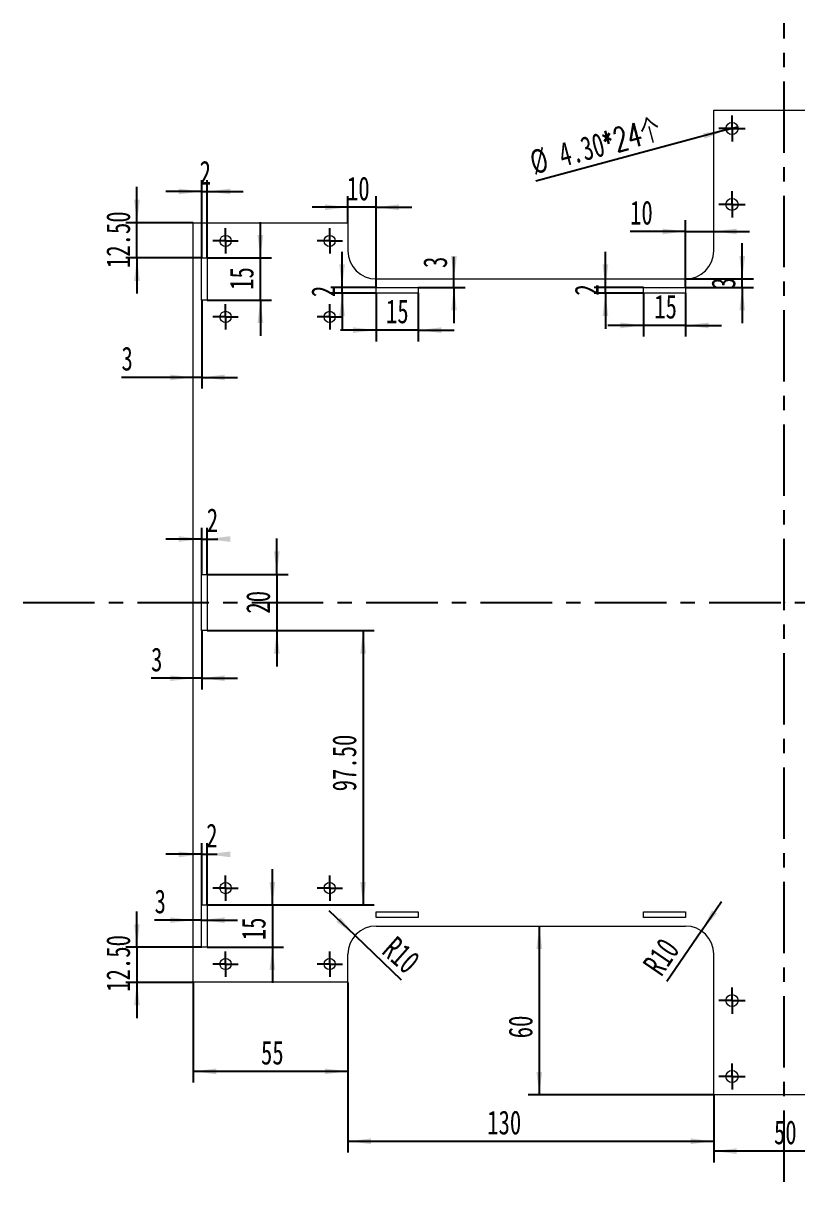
# Model space of a CAD drawing. Header units: millimetres. Extents: x 162 to 902, y 220 to 754.
# Drawn here: x 162 to 299.5, y 547.7 to 753.6 of the extents above; entities that cross this region are included whole.
import ezdxf

# ---------------------------------------------------------------- set-up
doc = ezdxf.new("R2010")
doc.units = ezdxf.units.MM
doc.header["$PDSIZE"] = -1
doc.linetypes.add('CENTERX2', pattern=[20.32, 12.7, -2.54, 2.54, -2.54])
doc.layers.add('10', color=7, linetype='Continuous')
doc.styles.add('SLDTEXTSTYLE0', font='TXT', dxfattribs={"width": 0.7, "bigfont": 'bigfont'})
doc.styles.add('SLDTEXTSTYLE5', font='TXT', dxfattribs={"width": 0.7})
doc.dimstyles.new('SLDDIMSTYLE0', dxfattribs={"dimtxt": 4.514453, "dimasz": 4.08, "dimexe": 0, "dimexo": 0.0625, "dimgap": 1.128613, "dimtad": 2, "dimlfac": 2, "dimrnd": 1e-09, "dimzin": 4, "dimdsep": 46, "dimtxsty": 'SLDTEXTSTYLE5', "dimblk1": 'NONE', "dimsah": 1, "dimcen": 0, "dimadec": 0, "dimazin": 1, "dimtfac": 1, "dimtmove": 0, "dimatfit": 3, "dimldrblk": 'NONE', "dimfxl": 1, "dimfrac": 2, "dimtolj": 1, "dimtzin": 12, "dimarcsym": 0})
doc.dimstyles.new('SLDDIMSTYLE1', dxfattribs={"dimtxt": 4.514453, "dimasz": 4.08, "dimexe": 0, "dimexo": 0.0625, "dimgap": 1.128613, "dimtad": 2, "dimlfac": 2, "dimrnd": 1e-09, "dimzin": 12, "dimdsep": 46, "dimtxsty": 'SLDTEXTSTYLE5', "dimsah": 1, "dimcen": 0.09, "dimadec": 0, "dimazin": 3, "dimtfac": 1, "dimtmove": 0, "dimatfit": 0, "dimfxl": 1, "dimfrac": 2, "dimtolj": 1, "dimtzin": 12, "dimarcsym": 0})
doc.dimstyles.new('SLDDIMSTYLE2', dxfattribs={"dimtxt": 4.514453, "dimasz": 4.08, "dimexe": 0, "dimexo": 0.0625, "dimgap": 1.128613, "dimtad": 2, "dimlfac": 2, "dimrnd": 1e-09, "dimzin": 4, "dimdsep": 46, "dimtxsty": 'SLDTEXTSTYLE5', "dimsah": 1, "dimcen": 0.09, "dimadec": 0, "dimazin": 1, "dimtfac": 1, "dimtmove": 0, "dimatfit": 0, "dimfxl": 1, "dimfrac": 2, "dimtolj": 1, "dimtzin": 12, "dimarcsym": 0})
doc.dimstyles.new('SLDDIMSTYLE3', dxfattribs={"dimtxt": 4.514453, "dimasz": 4.08, "dimexe": 0, "dimexo": 0.0625, "dimgap": 1.128613, "dimtad": 2, "dimlfac": 2, "dimrnd": 1e-09, "dimzin": 4, "dimdsep": 46, "dimtxsty": 'SLDTEXTSTYLE5', "dimsah": 1, "dimcen": 0.09, "dimadec": 0, "dimazin": 1, "dimtfac": 1, "dimtofl": 0, "dimtmove": 0, "dimatfit": 3, "dimfxl": 1, "dimfrac": 2, "dimtolj": 1, "dimtzin": 12, "dimarcsym": 0})
doc.dimstyles.new('SLDDIMSTYLE4', dxfattribs={"dimtxt": 4.514453, "dimasz": 4.08, "dimexe": 0, "dimexo": 0.0625, "dimgap": 1.128613, "dimtad": 2, "dimlfac": 2, "dimrnd": 1e-09, "dimzin": 12, "dimdsep": 46, "dimtxsty": 'SLDTEXTSTYLE5', "dimsah": 1, "dimcen": 0.09, "dimadec": 0, "dimazin": 3, "dimtfac": 1, "dimtofl": 0, "dimtmove": 0, "dimatfit": 3, "dimfxl": 1, "dimfrac": 2, "dimtolj": 1, "dimtzin": 12, "dimarcsym": 0})
doc.dimstyles.new('SLDDIMSTYLE5', dxfattribs={"dimtxt": 4.514453, "dimasz": 4.08, "dimexe": 0, "dimexo": 0.0625, "dimgap": 1.128613, "dimtad": 2, "dimlfac": 2, "dimrnd": 1e-09, "dimzin": 12, "dimdsep": 46, "dimtxsty": 'SLDTEXTSTYLE5', "dimsah": 1, "dimcen": 0, "dimadec": 0, "dimazin": 3, "dimtfac": 1, "dimtofl": 0, "dimtmove": 1, "dimatfit": 3, "dimfxl": 1, "dimfrac": 2, "dimtolj": 1, "dimtzin": 12, "dimarcsym": 0})

# ---------------------------------------------------------------- blocks, each defined once
blk = doc.blocks.new('_D')
at = {"layer": '10', "transparency": 16777216}
for q in [(289, 735.14), (253.07, 725.52)]:
    blk.add_line((286.92, 734.59), q, dxfattribs=at)
blk.add_solid([(286.92, 734.59), (282.85, 734.02), (283.11, 733.04)], dxfattribs=at)
at = {"layer": '10', "transparency": 16777216, "char_height": 4.233, "attachment_point": 1, "rotation": 15}
for s, insert, style in [('*24个', (264.43, 734.18), 'SLDTEXTSTYLE0'), ('4.30', (256.79, 732.13), 'SLDTEXTSTYLE5'), ('%%c', (251.67, 730.76), 'SLDTEXTSTYLE5')]:
    blk.add_mtext(s, dxfattribs=dict(at, insert=insert, style=style))
blk = doc.blocks.new('_NONE')
blk = doc.blocks.new('_D_1')
at = {"layer": '10', "transparency": 16777216}
for p, q in [((204.14, 711.86), (204.14, 718.21)), ((194.71, 711.86), (206.14, 711.86)), ((204.14, 704.36), (204.14, 711.86)), ((194.71, 704.36), (206.14, 704.36)), ((204.14, 704.36), (204.14, 698.01))]:
    blk.add_line(p, q, dxfattribs=at)
for points in [[(204.14, 711.86), (204.65, 715.94), (203.63, 715.94)], [(204.14, 704.36), (203.63, 700.28), (204.65, 700.28)]]:
    blk.add_solid(points, dxfattribs=at)
at = {"layer": '10', "transparency": 16777216, "insert": (198.68, 706.18), "char_height": 4.233, "attachment_point": 1, "rotation": 90, "style": 'SLDTEXTSTYLE5'}
blk.add_mtext('15', dxfattribs=at)
blk = doc.blocks.new('_D_2')
at = {"layer": '10', "transparency": 16777216}
for p, q in [((193.71, 711.86), (193.71, 725.66)), ((194.71, 711.86), (194.71, 725.66)), ((193.71, 723.66), (187.36, 723.66)), ((193.71, 723.66), (194.71, 723.66)), ((194.71, 723.66), (201.06, 723.66))]:
    blk.add_line(p, q, dxfattribs=at)
for points in [[(193.71, 723.66), (189.63, 724.17), (189.63, 723.16)], [(194.71, 723.66), (198.79, 723.16), (198.79, 724.17)]]:
    blk.add_solid(points, dxfattribs=at)
at = {"layer": '10', "transparency": 16777216, "insert": (193.34, 729.12), "char_height": 4.23, "attachment_point": 1, "style": 'SLDTEXTSTYLE5'}
blk.add_mtext('2', dxfattribs=at)
blk = doc.blocks.new('_D_3')
at = {"layer": '10', "transparency": 16777216}
for p, q in [((193.71, 704.36), (193.71, 688.62)), ((192.21, 690.62), (179.46, 690.62)), ((193.71, 690.62), (192.21, 690.62)), ((193.71, 690.62), (200.06, 690.62))]:
    blk.add_line(p, q, dxfattribs=at)
for points in [[(192.21, 690.62), (188.13, 691.13), (188.13, 690.11)], [(193.71, 690.62), (197.79, 690.11), (197.79, 691.13)]]:
    blk.add_solid(points, dxfattribs=at)
at = {"layer": '10', "transparency": 16777216, "insert": (179.46, 696.08), "char_height": 4.23, "attachment_point": 1, "style": 'SLDTEXTSTYLE5'}
blk.add_mtext('3', dxfattribs=at)
blk = doc.blocks.new('_D_4')
at = {"layer": '10', "transparency": 16777216}
for p, q in [((182.21, 718.11), (182.21, 724.46)), ((192.21, 718.11), (180.21, 718.11)), ((182.21, 711.86), (182.21, 718.11)), ((193.71, 711.86), (180.21, 711.86)), ((182.21, 711.86), (182.21, 705.51))]:
    blk.add_line(p, q, dxfattribs=at)
for points in [[(182.21, 718.11), (182.71, 722.19), (181.7, 722.19)], [(182.21, 711.86), (181.7, 707.78), (182.71, 707.78)]]:
    blk.add_solid(points, dxfattribs=at)
at = {"layer": '10', "transparency": 16777216, "insert": (176.75, 710.05), "char_height": 4.233, "attachment_point": 1, "rotation": 90, "style": 'SLDTEXTSTYLE5'}
blk.add_mtext('12.50', dxfattribs=at)
blk = doc.blocks.new('_D_5')
at = {"layer": '10', "transparency": 16777216}
for p, q in [((207.06, 655.61), (207.06, 661.96)), ((194.71, 655.61), (209.06, 655.61)), ((207.06, 655.61), (207.06, 645.61)), ((194.71, 645.61), (209.06, 645.61)), ((207.06, 645.61), (207.06, 639.26))]:
    blk.add_line(p, q, dxfattribs=at)
for points in [[(207.06, 655.61), (207.57, 659.69), (206.56, 659.69)], [(207.06, 645.61), (206.56, 641.53), (207.57, 641.53)]]:
    blk.add_solid(points, dxfattribs=at)
at = {"layer": '10', "transparency": 16777216, "insert": (201.61, 648.64), "char_height": 4.233, "attachment_point": 1, "rotation": 90, "style": 'SLDTEXTSTYLE5'}
blk.add_mtext('20', dxfattribs=at)
blk = doc.blocks.new('_D_6')
at = {"layer": '10', "transparency": 16777216}
for p, q in [((193.71, 655.61), (193.71, 663.89)), ((194.71, 655.61), (194.71, 663.89)), ((193.71, 661.89), (187.36, 661.89)), ((193.71, 661.89), (194.71, 661.89)), ((194.71, 661.89), (196.59, 661.89))]:
    blk.add_line(p, q, dxfattribs=at)
for points in [[(193.71, 661.89), (189.63, 662.4), (189.63, 661.38)], [(194.71, 661.89), (198.79, 661.38), (198.79, 662.4)]]:
    blk.add_solid(points, dxfattribs=at)
at = {"layer": '10', "transparency": 16777216, "insert": (194.62, 667.35), "char_height": 4.23, "attachment_point": 1, "style": 'SLDTEXTSTYLE5'}
blk.add_mtext('2', dxfattribs=at)
blk = doc.blocks.new('_D_7')
at = {"layer": '10', "transparency": 16777216}
for p, q in [((193.71, 645.61), (193.71, 635.16)), ((192.21, 637.16), (184.72, 637.16)), ((193.71, 637.16), (192.21, 637.16)), ((193.71, 637.16), (200.06, 637.16))]:
    blk.add_line(p, q, dxfattribs=at)
for points in [[(192.21, 637.16), (188.13, 637.66), (188.13, 636.65)], [(193.71, 637.16), (197.79, 636.65), (197.79, 637.66)]]:
    blk.add_solid(points, dxfattribs=at)
at = {"layer": '10', "transparency": 16777216, "insert": (184.72, 642.61), "char_height": 4.23, "attachment_point": 1, "style": 'SLDTEXTSTYLE5'}
blk.add_mtext('3', dxfattribs=at)
blk = doc.blocks.new('_D_8')
at = {"layer": '10', "transparency": 16777216}
for p, q in [((182.21, 589.36), (182.21, 595.71)), ((193.71, 589.36), (180.21, 589.36)), ((182.21, 589.36), (182.21, 583.11)), ((192.21, 583.11), (180.21, 583.11)), ((182.21, 583.11), (182.21, 576.76))]:
    blk.add_line(p, q, dxfattribs=at)
for points in [[(182.21, 589.36), (182.71, 593.44), (181.7, 593.44)], [(182.21, 583.11), (181.7, 579.03), (182.71, 579.03)]]:
    blk.add_solid(points, dxfattribs=at)
at = {"layer": '10', "transparency": 16777216, "insert": (176.75, 581.43), "char_height": 4.233, "attachment_point": 1, "rotation": 90, "style": 'SLDTEXTSTYLE5'}
blk.add_mtext('12.50', dxfattribs=at)
blk = doc.blocks.new('_D_9')
at = {"layer": '10', "transparency": 16777216}
for p, q in [((206.28, 596.86), (206.28, 603.21)), ((194.71, 596.86), (208.28, 596.86)), ((206.28, 596.86), (206.28, 589.36)), ((194.71, 589.36), (208.28, 589.36)), ((206.28, 589.36), (206.28, 583.01))]:
    blk.add_line(p, q, dxfattribs=at)
for points in [[(206.28, 596.86), (206.78, 600.94), (205.77, 600.94)], [(206.28, 589.36), (205.77, 585.28), (206.78, 585.28)]]:
    blk.add_solid(points, dxfattribs=at)
at = {"layer": '10', "transparency": 16777216, "insert": (200.82, 590.6), "char_height": 4.233, "attachment_point": 1, "rotation": 90, "style": 'SLDTEXTSTYLE5'}
blk.add_mtext('15', dxfattribs=at)
blk = doc.blocks.new('_D_10')
at = {"layer": '10', "transparency": 16777216}
for p, q in [((193.71, 596.86), (193.71, 607.86)), ((194.71, 596.86), (194.71, 607.86)), ((193.71, 605.86), (187.36, 605.86)), ((193.71, 605.86), (194.71, 605.86)), ((194.71, 605.86), (196.49, 605.86))]:
    blk.add_line(p, q, dxfattribs=at)
for points in [[(193.71, 605.86), (189.63, 606.37), (189.63, 605.35)], [(194.71, 605.86), (198.79, 605.35), (198.79, 606.37)]]:
    blk.add_solid(points, dxfattribs=at)
at = {"layer": '10', "transparency": 16777216, "insert": (194.51, 611.32), "char_height": 4.23, "attachment_point": 1, "style": 'SLDTEXTSTYLE5'}
blk.add_mtext('2', dxfattribs=at)
blk = doc.blocks.new('_D_11')
at = {"layer": '10', "transparency": 16777216}
for p, q in [((192.21, 594.16), (185.34, 594.16)), ((193.71, 594.16), (192.21, 594.16)), ((193.71, 594.16), (200.06, 594.16))]:
    blk.add_line(p, q, dxfattribs=at)
for points in [[(192.21, 594.16), (188.13, 594.67), (188.13, 593.65)], [(193.71, 594.16), (197.79, 593.65), (197.79, 594.67)]]:
    blk.add_solid(points, dxfattribs=at)
at = {"layer": '10', "transparency": 16777216, "insert": (185.34, 599.61), "char_height": 4.23, "attachment_point": 1, "style": 'SLDTEXTSTYLE5'}
blk.add_mtext('3', dxfattribs=at)
blk = doc.blocks.new('_D_12')
at = {"layer": '10', "transparency": 16777216}
for p, q in [((238.54, 708.11), (238.54, 712.03)), ((232.21, 706.61), (240.54, 706.61)), ((238.54, 706.61), (238.54, 708.11)), ((238.54, 706.61), (238.54, 700.26))]:
    blk.add_line(p, q, dxfattribs=at)
for points in [[(238.54, 708.11), (239.05, 712.19), (238.03, 712.19)], [(238.54, 706.61), (238.03, 702.53), (239.05, 702.53)]]:
    blk.add_solid(points, dxfattribs=at)
at = {"layer": '10', "transparency": 16777216, "insert": (233.08, 710.06), "char_height": 4.23, "attachment_point": 1, "rotation": 90, "style": 'SLDTEXTSTYLE5'}
blk.add_mtext('3', dxfattribs=at)
blk = doc.blocks.new('_D_13')
at = {"layer": '10', "transparency": 16777216}
for p, q in [((218.66, 706.61), (218.66, 712.96)), ((224.71, 706.61), (216.66, 706.61)), ((218.66, 705.61), (218.66, 706.61)), ((224.71, 705.61), (216.66, 705.61)), ((218.66, 705.61), (218.66, 699.26))]:
    blk.add_line(p, q, dxfattribs=at)
for points in [[(218.66, 706.61), (219.16, 710.69), (218.15, 710.69)], [(218.66, 705.61), (218.15, 701.53), (219.16, 701.53)]]:
    blk.add_solid(points, dxfattribs=at)
at = {"layer": '10', "transparency": 16777216, "insert": (213.2, 704.89), "char_height": 4.23, "attachment_point": 1, "rotation": 90, "style": 'SLDTEXTSTYLE5'}
blk.add_mtext('2', dxfattribs=at)
blk = doc.blocks.new('_D_14')
at = {"layer": '10', "transparency": 16777216}
for p, q in [((224.71, 705.61), (224.71, 697.02)), ((232.21, 705.61), (232.21, 697.02)), ((224.71, 699.02), (218.36, 699.02)), ((232.21, 699.02), (224.71, 699.02)), ((232.21, 699.02), (238.56, 699.02))]:
    blk.add_line(p, q, dxfattribs=at)
for points in [[(224.71, 699.02), (220.63, 699.52), (220.63, 698.51)], [(232.21, 699.02), (236.29, 698.51), (236.29, 699.52)]]:
    blk.add_solid(points, dxfattribs=at)
at = {"layer": '10', "transparency": 16777216, "insert": (226.46, 704.47), "char_height": 4.233, "attachment_point": 1, "style": 'SLDTEXTSTYLE5'}
blk.add_mtext('15', dxfattribs=at)
blk = doc.blocks.new('_D_15')
at = {"layer": '10', "transparency": 16777216}
for p, q in [((219.71, 718.11), (219.71, 722.85)), ((224.71, 706.61), (224.71, 722.85)), ((219.71, 720.85), (213.36, 720.85)), ((224.71, 720.85), (219.71, 720.85)), ((224.71, 720.85), (231.06, 720.85))]:
    blk.add_line(p, q, dxfattribs=at)
for points in [[(219.71, 720.85), (215.63, 721.36), (215.63, 720.34)], [(224.71, 720.85), (228.79, 720.34), (228.79, 721.36)]]:
    blk.add_solid(points, dxfattribs=at)
at = {"layer": '10', "transparency": 16777216, "insert": (219.53, 726.31), "char_height": 4.233, "attachment_point": 1, "style": 'SLDTEXTSTYLE5'}
blk.add_mtext('10', dxfattribs=at)
blk = doc.blocks.new('_D_16')
at = {"layer": '10', "transparency": 16777216}
for p, q in [((272.21, 705.61), (272.21, 697.86)), ((279.71, 705.61), (279.71, 697.86)), ((272.21, 699.86), (265.86, 699.86)), ((279.71, 699.86), (272.21, 699.86)), ((279.71, 699.86), (286.06, 699.86))]:
    blk.add_line(p, q, dxfattribs=at)
for points in [[(272.21, 699.86), (268.13, 700.37), (268.13, 699.35)], [(279.71, 699.86), (283.79, 699.35), (283.79, 700.37)]]:
    blk.add_solid(points, dxfattribs=at)
at = {"layer": '10', "transparency": 16777216, "insert": (274.14, 705.32), "char_height": 4.233, "attachment_point": 1, "style": 'SLDTEXTSTYLE5'}
blk.add_mtext('15', dxfattribs=at)
blk = doc.blocks.new('_D_19')
at = {"layer": '10', "transparency": 16777216}
for p, q in [((265.46, 706.61), (265.46, 712.96)), ((272.21, 706.61), (263.46, 706.61)), ((265.46, 705.61), (265.46, 706.61)), ((272.21, 705.61), (263.46, 705.61)), ((265.46, 705.61), (265.46, 699.26))]:
    blk.add_line(p, q, dxfattribs=at)
for points in [[(265.46, 706.61), (265.96, 710.69), (264.95, 710.69)], [(265.46, 705.61), (264.95, 701.53), (265.96, 701.53)]]:
    blk.add_solid(points, dxfattribs=at)
at = {"layer": '10', "transparency": 16777216, "insert": (260, 705.16), "char_height": 4.23, "attachment_point": 1, "rotation": 90, "style": 'SLDTEXTSTYLE5'}
blk.add_mtext('2', dxfattribs=at)
blk = doc.blocks.new('_D_22')
at = {"layer": '10', "transparency": 16777216}
for p, q in [((289.77, 708.11), (289.77, 714.46)), ((279.71, 708.11), (291.77, 708.11)), ((279.71, 706.61), (291.77, 706.61)), ((289.77, 706.61), (289.77, 708.11)), ((289.77, 706.61), (289.77, 700.26))]:
    blk.add_line(p, q, dxfattribs=at)
for points in [[(289.77, 708.11), (290.28, 712.19), (289.26, 712.19)], [(289.77, 706.61), (289.26, 702.53), (290.28, 702.53)]]:
    blk.add_solid(points, dxfattribs=at)
at = {"layer": '10', "transparency": 16777216, "insert": (284.31, 706.34), "char_height": 4.23, "attachment_point": 1, "rotation": 90, "style": 'SLDTEXTSTYLE5'}
blk.add_mtext('3', dxfattribs=at)
blk = doc.blocks.new('_D_23')
at = {"layer": '10', "transparency": 16777216}
for p, q in [((279.71, 706.61), (279.71, 718.56)), ((279.71, 716.56), (269.84, 716.56)), ((279.71, 716.56), (284.71, 716.56)), ((284.71, 716.56), (291.06, 716.56))]:
    blk.add_line(p, q, dxfattribs=at)
for points in [[(279.71, 716.56), (275.63, 717.07), (275.63, 716.05)], [(284.71, 716.56), (288.79, 716.05), (288.79, 717.07)]]:
    blk.add_solid(points, dxfattribs=at)
at = {"layer": '10', "transparency": 16777216, "insert": (269.84, 722.02), "char_height": 4.233, "attachment_point": 1, "style": 'SLDTEXTSTYLE5'}
blk.add_mtext('10', dxfattribs=at)
blk = doc.blocks.new('_D_28')
at = {"layer": '10', "transparency": 16777216}
for p, q in [((194.71, 645.61), (224.39, 645.61)), ((222.39, 645.61), (222.39, 596.86)), ((194.71, 596.86), (224.39, 596.86))]:
    blk.add_line(p, q, dxfattribs=at)
for points in [[(222.39, 645.61), (221.89, 641.53), (222.9, 641.53)], [(222.39, 596.86), (222.9, 600.94), (221.89, 600.94)]]:
    blk.add_solid(points, dxfattribs=at)
at = {"layer": '10', "transparency": 16777216, "insert": (216.94, 617.05), "char_height": 4.233, "attachment_point": 1, "rotation": 90, "style": 'SLDTEXTSTYLE5'}
blk.add_mtext('97.50', dxfattribs=at)
blk = doc.blocks.new('_D_29')
at = {"layer": '10', "transparency": 16777216}
for p, q in [((284.71, 563.11), (284.71, 551.11)), ((309.71, 563.11), (309.71, 551.11)), ((309.71, 553.11), (284.71, 553.11))]:
    blk.add_line(p, q, dxfattribs=at)
for points in [[(284.71, 553.11), (288.79, 552.61), (288.79, 553.62)], [(309.71, 553.11), (305.63, 553.62), (305.63, 552.61)]]:
    blk.add_solid(points, dxfattribs=at)
at = {"layer": '10', "transparency": 16777216, "insert": (295.41, 558.57), "char_height": 4.233, "attachment_point": 1, "style": 'SLDTEXTSTYLE5'}
blk.add_mtext('50', dxfattribs=at)
blk = doc.blocks.new('_D_31')
at = {"layer": '10', "transparency": 16777216}
for p, q in [((192.21, 583.11), (192.21, 565.29)), ((219.71, 583.11), (219.71, 565.29)), ((219.71, 567.29), (192.21, 567.29))]:
    blk.add_line(p, q, dxfattribs=at)
for points in [[(192.21, 567.29), (196.29, 566.78), (196.29, 567.79)], [(219.71, 567.29), (215.63, 567.79), (215.63, 566.78)]]:
    blk.add_solid(points, dxfattribs=at)
at = {"layer": '10', "transparency": 16777216, "insert": (204.25, 572.74), "char_height": 4.233, "attachment_point": 1, "style": 'SLDTEXTSTYLE5'}
blk.add_mtext('55', dxfattribs=at)
blk = doc.blocks.new('_D_34')
at = {"layer": '10', "transparency": 16777216}
for q in [(286.11, 597.48), (276.39, 583.26)]:
    blk.add_line((282.53, 592.24), q, dxfattribs=at)
blk.add_solid([(282.53, 592.24), (285.25, 595.32), (284.41, 595.9)], dxfattribs=at)
at = {"layer": '10', "transparency": 16777216, "insert": (271.89, 586.35), "char_height": 4.233, "attachment_point": 1, "rotation": 55.6274, "style": 'SLDTEXTSTYLE5'}
blk.add_mtext('R10', dxfattribs=at)
blk = doc.blocks.new('_D_35')
at = {"layer": '10', "transparency": 16777216}
for q in [(216.38, 595.82), (229.15, 583.55)]:
    blk.add_line((220.96, 591.42), q, dxfattribs=at)
blk.add_solid([(220.96, 591.42), (218.37, 594.61), (217.66, 593.88)], dxfattribs=at)
at = {"layer": '10', "transparency": 16777216, "insert": (228.32, 591.56), "char_height": 4.233, "attachment_point": 1, "rotation": 318.5961, "style": 'SLDTEXTSTYLE5'}
blk.add_mtext('R10', dxfattribs=at)
blk = doc.blocks.new('_D_36')
at = {"layer": '10', "transparency": 16777216}
for p, q in [((253.71, 593.11), (253.71, 563.11)), ((284.71, 563.11), (251.71, 563.11))]:
    blk.add_line(p, q, dxfattribs=at)
for points in [[(253.71, 593.11), (253.2, 589.03), (254.21, 589.03)], [(253.71, 563.11), (254.21, 567.19), (253.2, 567.19)]]:
    blk.add_solid(points, dxfattribs=at)
at = {"layer": '10', "transparency": 16777216, "insert": (248.25, 573.17), "char_height": 4.233, "attachment_point": 1, "rotation": 90, "style": 'SLDTEXTSTYLE5'}
blk.add_mtext('60', dxfattribs=at)
blk = doc.blocks.new('_D_39')
at = {"layer": '10', "transparency": 16777216}
for p, q in [((219.71, 583.11), (219.71, 552.86)), ((284.71, 563.11), (284.71, 552.86)), ((219.71, 554.86), (284.71, 554.86))]:
    blk.add_line(p, q, dxfattribs=at)
for points in [[(219.71, 554.86), (223.79, 554.36), (223.79, 555.37)], [(284.71, 554.86), (280.63, 555.37), (280.63, 554.36)]]:
    blk.add_solid(points, dxfattribs=at)
at = {"layer": '10', "transparency": 16777216, "insert": (244.45, 560.32), "char_height": 4.233, "attachment_point": 1, "style": 'SLDTEXTSTYLE5'}
blk.add_mtext('130', dxfattribs=at)
blk = doc.blocks.new('SW_CENTERMARKSYMBOL_8')
at = {"layer": '10', "color": 0}
for p, q in [((0, 1.25), (0, 2.25)), ((-1.25, 0), (-2.25, 0)), ((0, 0), (-1.25, 0)), ((0, 0), (0, 1.25)), ((0, 0), (0, -1.25)), ((0, 0), (1.25, 0)), ((1.25, 0), (2.25, 0)), ((0, -1.25), (0, -2.25))]:
    blk.add_line(p, q, dxfattribs=at)
blk = doc.blocks.new('SW_CENTERMARKSYMBOL_9')
at = {"layer": '10', "color": 0}
for p, q in [((0, 1.25), (0, 2.25)), ((-1.25, 0), (-2.25, 0)), ((0, 0), (-1.25, 0)), ((0, 0), (0, 1.25)), ((0, 0), (0, -1.25)), ((0, 0), (1.25, 0)), ((1.25, 0), (2.25, 0)), ((0, -1.25), (0, -2.25))]:
    blk.add_line(p, q, dxfattribs=at)
blk = doc.blocks.new('SW_CENTERMARKSYMBOL_10')
at = {"layer": '10', "color": 0}
for p, q in [((0, 1.25), (0, 2.25)), ((-1.25, 0), (-2.25, 0)), ((0, 0), (-1.25, 0)), ((0, 0), (0, 1.25)), ((0, 0), (0, -1.25)), ((0, 0), (1.25, 0)), ((1.25, 0), (2.25, 0)), ((0, -1.25), (0, -2.25))]:
    blk.add_line(p, q, dxfattribs=at)
blk = doc.blocks.new('SW_CENTERMARKSYMBOL_11')
at = {"layer": '10', "color": 0}
for p, q in [((0, 1.25), (0, 2.25)), ((-1.25, 0), (-2.25, 0)), ((0, 0), (-1.25, 0)), ((0, 0), (0, 1.25)), ((0, 0), (0, -1.25)), ((0, 0), (1.25, 0)), ((1.25, 0), (2.25, 0)), ((0, -1.25), (0, -2.25))]:
    blk.add_line(p, q, dxfattribs=at)
blk = doc.blocks.new('SW_CENTERMARKSYMBOL_12')
at = {"layer": '10', "color": 0}
for p, q in [((0, 1.25), (0, 2.25)), ((-1.25, 0), (-2.25, 0)), ((0, 0), (-1.25, 0)), ((0, 0), (0, 1.25)), ((0, 0), (0, -1.25)), ((0, 0), (1.25, 0)), ((1.25, 0), (2.25, 0)), ((0, -1.25), (0, -2.25))]:
    blk.add_line(p, q, dxfattribs=at)
blk = doc.blocks.new('SW_CENTERMARKSYMBOL_13')
at = {"layer": '10', "color": 0}
for p, q in [((0, 1.25), (0, 2.25)), ((-1.25, 0), (-2.25, 0)), ((0, 0), (-1.25, 0)), ((0, 0), (0, 1.25)), ((0, 0), (0, -1.25)), ((0, 0), (1.25, 0)), ((1.25, 0), (2.25, 0)), ((0, -1.25), (0, -2.25))]:
    blk.add_line(p, q, dxfattribs=at)
blk = doc.blocks.new('SW_CENTERMARKSYMBOL_14')
at = {"layer": '10', "color": 0}
for p, q in [((0, 1.25), (0, 2.25)), ((-1.25, 0), (-2.25, 0)), ((0, 0), (-1.25, 0)), ((0, 0), (0, 1.25)), ((0, 0), (0, -1.25)), ((0, 0), (1.25, 0)), ((1.25, 0), (2.25, 0)), ((0, -1.25), (0, -2.25))]:
    blk.add_line(p, q, dxfattribs=at)
blk = doc.blocks.new('SW_CENTERMARKSYMBOL_15')
at = {"layer": '10', "color": 0}
for p, q in [((0, 1.25), (0, 2.25)), ((-1.25, 0), (-2.25, 0)), ((0, 0), (-1.25, 0)), ((0, 0), (0, 1.25)), ((0, 0), (0, -1.25)), ((0, 0), (1.25, 0)), ((1.25, 0), (2.25, 0)), ((0, -1.25), (0, -2.25))]:
    blk.add_line(p, q, dxfattribs=at)
blk = doc.blocks.new('SW_CENTERMARKSYMBOL_17')
at = {"layer": '10', "color": 0}
for p, q in [((0, 1.25), (0, 2.325)), ((-1.25, 0), (-2.325, 0)), ((0, 0), (-1.25, 0)), ((0, 0), (0, 1.25)), ((0, 0), (0, -1.25)), ((0, 0), (1.25, 0)), ((1.25, 0), (2.325, 0)), ((0, -1.25), (0, -2.325))]:
    blk.add_line(p, q, dxfattribs=at)
blk = doc.blocks.new('SW_CENTERMARKSYMBOL_18')
at = {"layer": '10', "color": 0}
for p, q in [((0, 1.25), (0, 2.325)), ((-1.25, 0), (-2.325, 0)), ((0, 0), (-1.25, 0)), ((0, 0), (0, 1.25)), ((0, 0), (0, -1.25)), ((0, 0), (1.25, 0)), ((1.25, 0), (2.325, 0)), ((0, -1.25), (0, -2.325))]:
    blk.add_line(p, q, dxfattribs=at)
blk = doc.blocks.new('SW_CENTERMARKSYMBOL_20')
at = {"layer": '10', "color": 0}
for p, q in [((0, 1.25), (0, 2.325)), ((-1.25, 0), (-2.325, 0)), ((0, 0), (-1.25, 0)), ((0, 0), (0, 1.25)), ((0, 0), (0, -1.25)), ((0, 0), (1.25, 0)), ((1.25, 0), (2.325, 0)), ((0, -1.25), (0, -2.325))]:
    blk.add_line(p, q, dxfattribs=at)
blk = doc.blocks.new('SW_CENTERMARKSYMBOL_23')
at = {"layer": '10', "color": 0}
for p, q in [((0, 1.25), (0, 2.325)), ((-1.25, 0), (-2.325, 0)), ((0, 0), (-1.25, 0)), ((0, 0), (0, 1.25)), ((0, 0), (0, -1.25)), ((0, 0), (1.25, 0)), ((1.25, 0), (2.325, 0)), ((0, -1.25), (0, -2.325))]:
    blk.add_line(p, q, dxfattribs=at)

msp = doc.modelspace()

# ---------------------------------------------------------------- linework, layer by layer
at = {"color": 7, "linetype": 'Continuous', "lineweight": 15}
for p, q in [((284.7067, 713.1143), (284.7067, 738.1143)), ((284.7067, 738.1143), (309.7067, 738.1143)), ((192.2067, 583.1143), (192.2067, 718.1143)), ((192.2067, 718.1143), (219.7067, 718.1143)), ((219.7067, 718.1143), (219.7067, 713.1143)), ((193.7067, 711.8643), (194.7067, 711.8643)), ((193.7067, 704.3643), (193.7067, 711.8643)), ((194.7067, 711.8643), (194.7067, 704.3643)), ((224.7067, 708.1143), (279.7067, 708.1143)), ((224.7067, 706.6143), (232.2067, 706.6143)), ((224.7067, 705.6143), (224.7067, 706.6143)), ((232.2067, 706.6143), (232.2067, 705.6143)), ((272.2067, 706.6143), (279.7067, 706.6143)), ((272.2067, 705.6143), (272.2067, 706.6143)), ((279.7067, 706.6143), (279.7067, 705.6143)), ((194.7067, 704.3643), (193.7067, 704.3643)), ((232.2067, 705.6143), (224.7067, 705.6143)), ((279.7067, 705.6143), (272.2067, 705.6143)), ((193.7067, 655.6143), (194.7067, 655.6143)), ((193.7067, 645.6143), (193.7067, 655.6143)), ((194.7067, 655.6143), (194.7067, 645.6143)), ((194.7067, 645.6143), (193.7067, 645.6143)), ((193.7067, 589.3643), (193.7067, 596.8643)), ((193.7067, 596.8643), (194.7067, 596.8643)), ((194.7067, 596.8643), (194.7067, 589.3643)), ((224.7067, 594.6143), (224.7067, 595.6143)), ((224.7067, 595.6143), (232.2067, 595.6143)), ((232.2067, 595.6143), (232.2067, 594.6143)), ((272.2067, 594.6143), (272.2067, 595.6143)), ((272.2067, 595.6143), (279.7067, 595.6143)), ((279.7067, 595.6143), (279.7067, 594.6143)), ((232.2067, 594.6143), (224.7067, 594.6143)), ((224.7067, 593.1143), (279.7067, 593.1143)), ((279.7067, 594.6143), (272.2067, 594.6143)), ((194.7067, 589.3643), (193.7067, 589.3643)), ((219.7067, 583.1143), (219.7067, 588.1143)), ((284.7067, 563.1143), (284.7067, 588.1143)), ((219.7067, 583.1143), (192.2067, 583.1143)), ((309.7067, 563.1143), (284.7067, 563.1143))]:
    msp.add_line(p, q, dxfattribs=at)
for centre, radius in [((287.9567, 734.8643), 1.075), ((287.9567, 721.3643), 1.075), ((197.9567, 714.8643), 1), ((216.4567, 714.8643), 1), ((197.9567, 701.3643), 1), ((216.4567, 701.3643), 1), ((197.9567, 599.8643), 1), ((216.4567, 599.8643), 1), ((197.9567, 586.3643), 1), ((216.4567, 586.3643), 1), ((287.9567, 579.8643), 1.075), ((287.9567, 566.3643), 1.075)]:
    msp.add_circle(centre, radius, dxfattribs=at)
for centre, start, end in [((224.7067, 713.1143), 180, 270), ((279.7067, 713.1143), 270, 0), ((224.7067, 588.1143), 90, 180), ((279.7067, 588.1143), 0, 90)]:
    msp.add_arc(centre, 5, start, end, dxfattribs=at)
at = {"layer": '10', "linetype": 'CENTERX2'}
for p, q in [((297.2067, 547.656), (297.2067, 753.5725)), ((161.9883, 650.6143), (432.4251, 650.6143))]:
    msp.add_line(p, q, dxfattribs=at)
at = {"layer": '10'}
msp.add_point((297.2067, 650.6143), dxfattribs=at)
msp.add_point((297.2067, 650.6143), dxfattribs=at)

# ---------------------------------------------------------------- block references
for name, p in [('SW_CENTERMARKSYMBOL_23', (287.9567, 734.8643)), ('SW_CENTERMARKSYMBOL_20', (287.9567, 721.3643)), ('SW_CENTERMARKSYMBOL_15', (197.9567, 714.8643)), ('SW_CENTERMARKSYMBOL_12', (216.4567, 714.8643)), ('SW_CENTERMARKSYMBOL_14', (197.9567, 701.3643)), ('SW_CENTERMARKSYMBOL_13', (216.4567, 701.3643)), ('SW_CENTERMARKSYMBOL_10', (197.9567, 599.8643)), ('SW_CENTERMARKSYMBOL_9', (216.4567, 599.8643)), ('SW_CENTERMARKSYMBOL_11', (197.9567, 586.3643)), ('SW_CENTERMARKSYMBOL_8', (216.4567, 586.3643)), ('SW_CENTERMARKSYMBOL_18', (287.9567, 579.8643)), ('SW_CENTERMARKSYMBOL_17', (287.9567, 566.3643))]:
    msp.add_blockref(name, p, dxfattribs=at)

# ---------------------------------------------------------------- dimensions: what is measured, and where the dimension line sits
dim = msp.add_diameter_dim_2p(p1=(288.995, 735.1425), p2=(286.9183, 734.586), text='<>*24个', dimstyle='SLDDIMSTYLE0', dxfattribs=at)
dim.commit()
dim.dimension.update_dxf_attribs({"geometry": '_D', "text_midpoint": (264.0023, 728.4457), "dimtype": 163})
for base, p1, p2, dimstyle, picture, middle in [((194.7067, 723.6644), (193.7067, 711.8643), (194.7067, 711.8643), 'SLDDIMSTYLE1', '_D_2', (194.3294, 723.6644)), ((219.7067, 720.8488), (224.7067, 706.6143), (219.7067, 718.1143), 'SLDDIMSTYLE1', '_D_15', (221.505, 720.8488)), ((284.7067, 716.563), (279.7067, 706.6143), (284.7067, 713.1143), 'SLDDIMSTYLE1', '_D_23', (271.8107, 716.563)), ((192.2067, 690.6203), (193.7067, 704.3643), (192.2067, 718.1143), 'SLDDIMSTYLE1', '_D_3', (180.4516, 690.6203)), ((224.7067, 699.015), (232.2067, 705.6143), (224.7067, 705.6143), 'SLDDIMSTYLE1', '_D_14', (228.4341, 699.015)), ((272.2067, 699.8611), (279.7067, 705.6143), (272.2067, 705.6143), 'SLDDIMSTYLE1', '_D_16', (276.1123, 699.8611)), ((194.7067, 661.8899), (193.7067, 655.6143), (194.7067, 655.6143), 'SLDDIMSTYLE1', '_D_6', (195.6035, 661.8899)), ((192.2067, 637.1564), (193.7067, 645.6143), (192.2067, 583.1143), 'SLDDIMSTYLE1', '_D_7', (185.7101, 637.1564)), ((194.7067, 605.8606), (193.7067, 596.8643), (194.7067, 596.8643), 'SLDDIMSTYLE1', '_D_10', (195.4973, 605.8606)), ((192.2067, 594.1571), (193.7067, 596.8643), (192.2067, 583.1143), 'SLDDIMSTYLE1', '_D_11', (186.3267, 594.1571)), ((192.2067, 567.2855), (219.7067, 583.1143), (192.2067, 583.1143), 'SLDDIMSTYLE4', '_D_31', (206.2224, 567.2855)), ((284.7067, 554.8636), (219.7067, 583.1143), (284.7067, 563.1143), 'SLDDIMSTYLE4', '_D_39', (247.4094, 554.8636)), ((284.7067, 553.1143), (309.7067, 563.1143), (284.7067, 563.1143), 'SLDDIMSTYLE4', '_D_29', (297.3877, 553.1143))]:
    dim = msp.add_linear_dim(base=base, p1=p1, p2=p2, dimstyle=dimstyle, dxfattribs=at)
    dim.commit()
    dim.dimension.update_dxf_attribs({"geometry": picture, "text_midpoint": middle, "dimtype": 160})
for base, p1, p2, dimstyle, picture, middle in [((182.2067, 718.1143), (193.7067, 711.8643), (192.2067, 718.1143), 'SLDDIMSTYLE2', '_D_4', (182.2067, 714.9893)), ((204.14, 711.8643), (194.7067, 704.3643), (194.7067, 711.8643), 'SLDDIMSTYLE1', '_D_1', (204.14, 708.1595)), ((218.6557, 706.6143), (224.7067, 705.6143), (224.7067, 706.6143), 'SLDDIMSTYLE1', '_D_13', (218.6557, 705.8818)), ((238.542, 708.1143), (232.2067, 706.6143), (224.7067, 708.1143), 'SLDDIMSTYLE1', '_D_12', (238.542, 711.0457)), ((265.4564, 706.6143), (272.2067, 705.6143), (272.2067, 706.6143), 'SLDDIMSTYLE1', '_D_19', (265.4564, 706.1458)), ((289.7707, 708.1143), (279.7067, 706.6143), (279.7067, 708.1143), 'SLDDIMSTYLE1', '_D_22', (289.7707, 707.3233)), ((207.0644, 645.6143), (194.7067, 655.6143), (194.7067, 645.6143), 'SLDDIMSTYLE1', '_D_5', (207.0644, 650.6115)), ((222.3935, 596.8643), (194.7067, 645.6143), (194.7067, 596.8643), 'SLDDIMSTYLE3', '_D_28', (222.3935, 621.9901)), ((206.2765, 589.3643), (194.7067, 596.8643), (194.7067, 589.3643), 'SLDDIMSTYLE1', '_D_9', (206.2765, 592.58)), ((182.2067, 583.1143), (193.7067, 589.3643), (192.2067, 583.1143), 'SLDDIMSTYLE2', '_D_8', (182.2067, 586.3672)), ((253.707, 563.1143), (279.7067, 593.1143), (284.7067, 563.1143), 'SLDDIMSTYLE4', '_D_36', (253.707, 575.1449))]:
    dim = msp.add_linear_dim(base=base, p1=p1, p2=p2, angle=90, dimstyle=dimstyle, dxfattribs=at)
    dim.commit()
    dim.dimension.update_dxf_attribs({"geometry": picture, "text_midpoint": middle, "dimtype": 160})
for center, mpoint, picture, middle in [((279.7067, 588.1143), (282.5295, 592.2412), '_D_34', (278.0627, 585.7109)), ((224.7067, 588.1143), (220.9563, 591.4211), '_D_35', (227.7855, 585.3995))]:
    dim = msp.add_radius_dim(center=center, mpoint=mpoint, dimstyle='SLDDIMSTYLE5', dxfattribs=at)
    dim.commit()
    dim.dimension.update_dxf_attribs({"geometry": picture, "text_midpoint": middle, "dimtype": 164})

doc.saveas('drawing.dxf')
